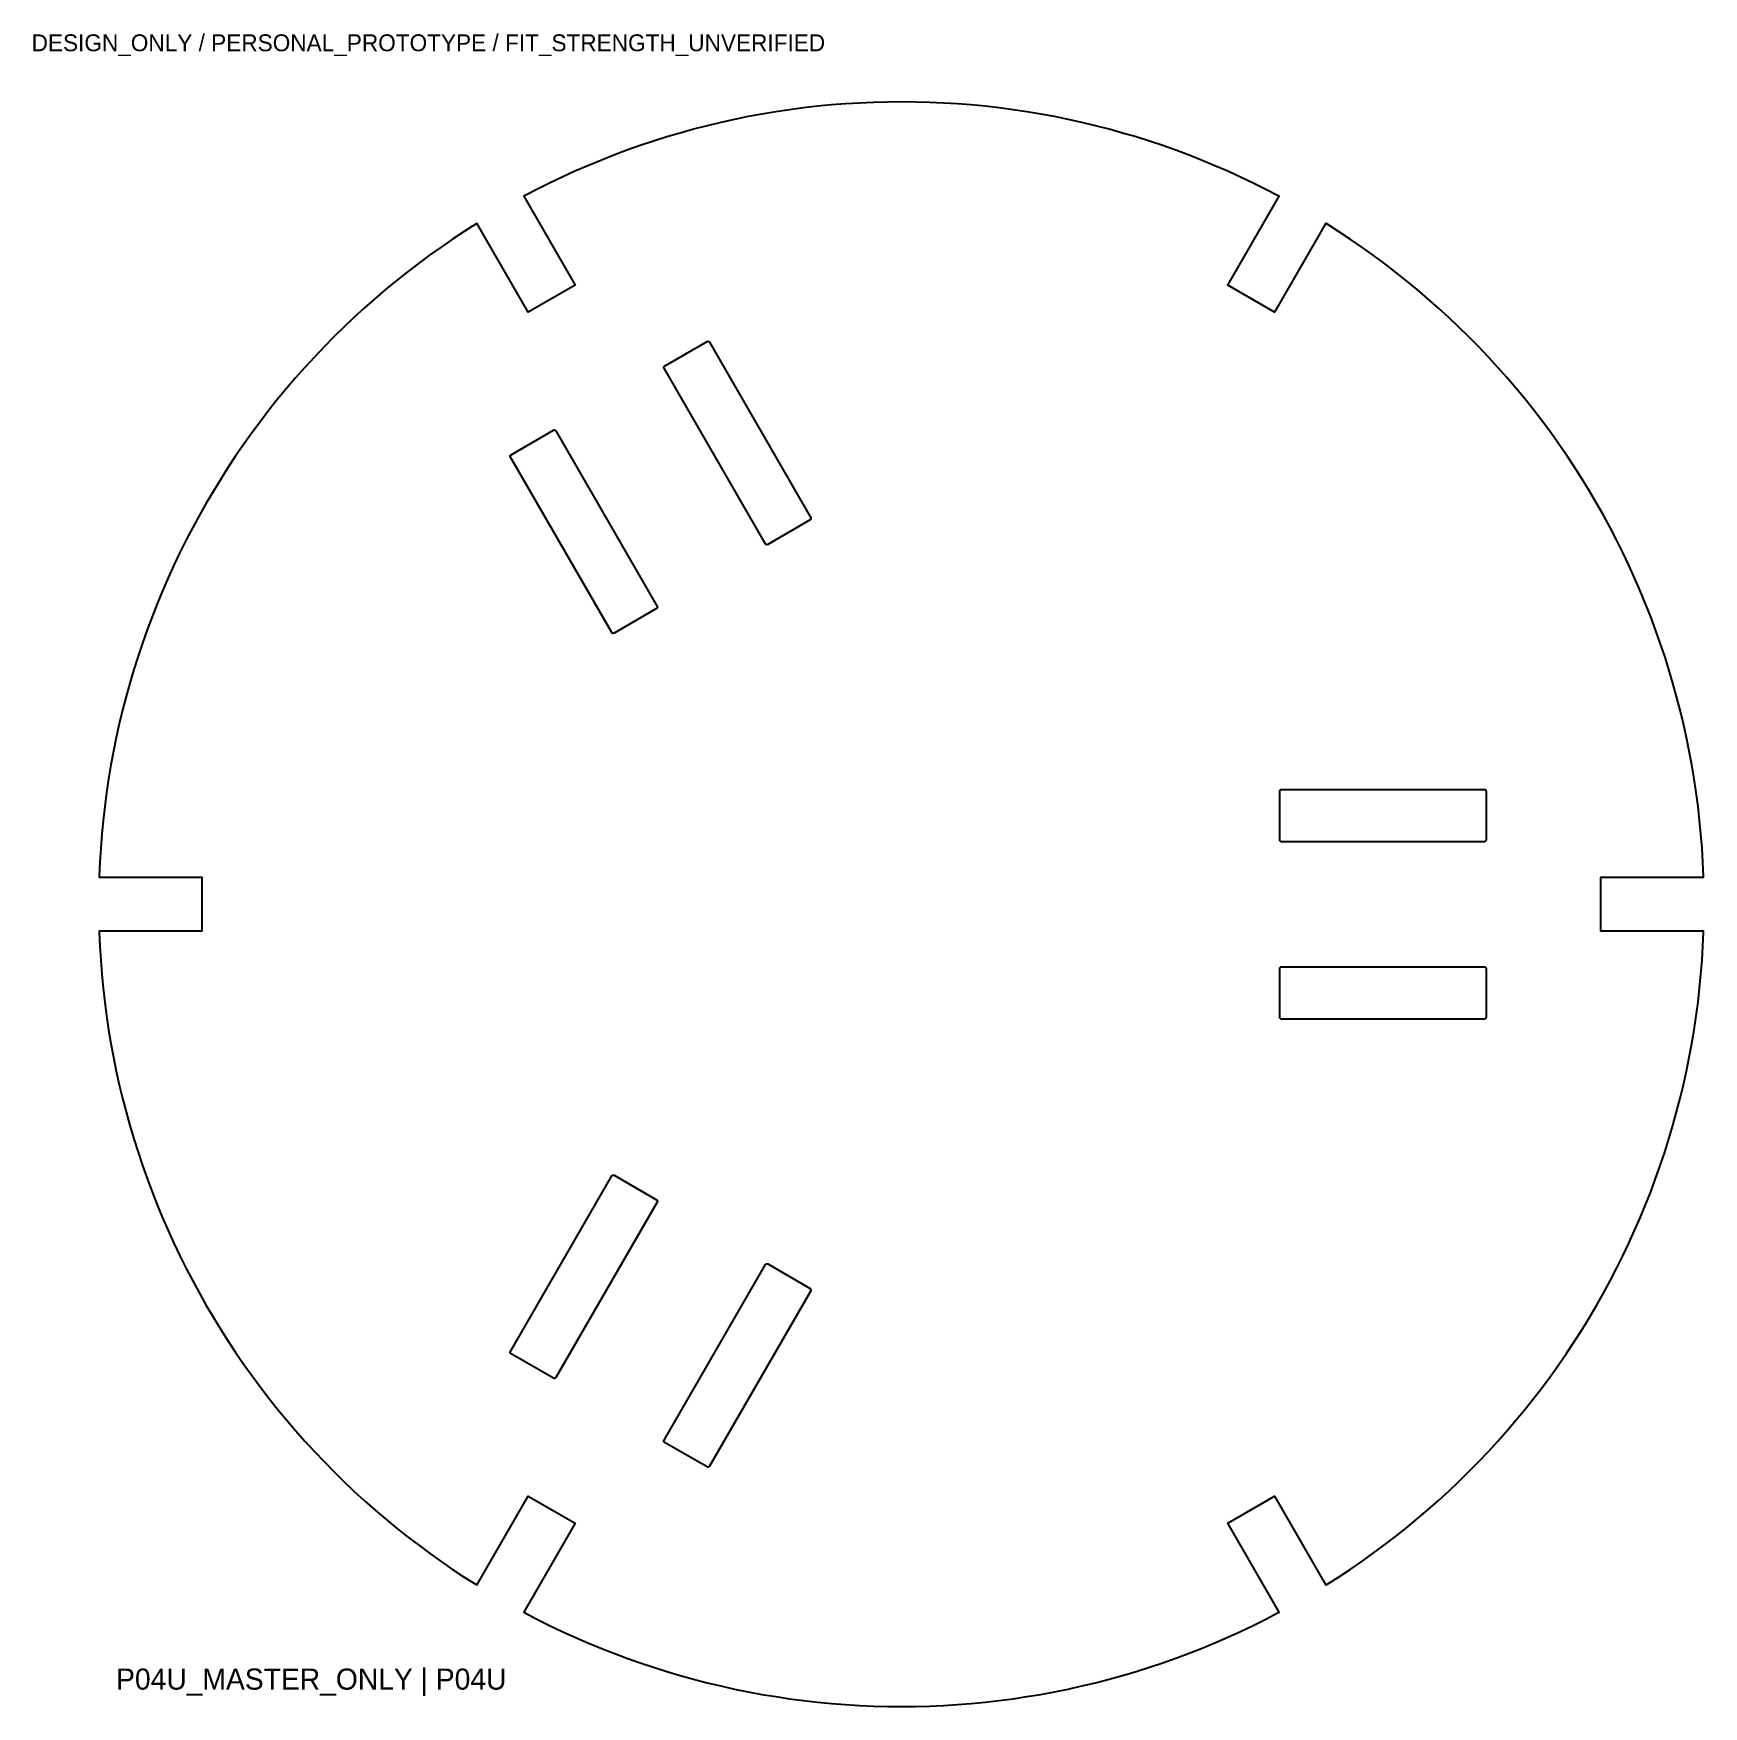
# Model space of a CAD drawing. Header units: millimetres. Extents: x 2 to 200, y 10 to 208.
import ezdxf

# ---------------------------------------------------------------- set-up
doc = ezdxf.new("R2010")
doc.units = ezdxf.units.MM
for name, color, linetype in [('ANNOTATION_NOT_CUT', 7, 'Continuous'), ('CUT_INNER', 3, 'Continuous'), ('CUT_OUTER', 1, 'Continuous')]:
    doc.layers.add(name, color=color, linetype=linetype)

msp = doc.modelspace()

# ---------------------------------------------------------------- linework, layer by layer
at = {"layer": 'CUT_INNER'}
for points in [[(94.248181, 150.697248), (94.249464, 150.658063), (94.243078, 150.619379), (94.229267, 150.582685), (94.208563, 150.549391), (94.181762, 150.520775), (94.149892, 150.497938), (89.126945, 147.597938), (89.091233, 147.581757), (89.05305, 147.572854), (89.013864, 147.571571), (88.975181, 147.577958), (88.938487, 147.591769), (88.905193, 147.612473), (88.876577, 147.639274), (88.85374, 147.671143), (76.85374, 168.455753), (76.837559, 168.491465), (76.828656, 168.529648), (76.827373, 168.568833), (76.83376, 168.607517), (76.847571, 168.644211), (76.868274, 168.677505), (76.895076, 168.706121), (76.926945, 168.728958), (81.949892, 171.628958), (81.985605, 171.645139), (82.023787, 171.654042), (82.062973, 171.655325), (82.101656, 171.648938), (82.13835, 171.635127), (82.171645, 171.614424), (82.20026, 171.587622), (82.223097, 171.555753), (94.223097, 150.771143), (94.239278, 150.735431)], [(76.061648, 140.197248), (76.062931, 140.158063), (76.056544, 140.119379), (76.042733, 140.082685), (76.02203, 140.049391), (75.995228, 140.020775), (75.963359, 139.997938), (70.940412, 137.097938), (70.904699, 137.081757), (70.866517, 137.072854), (70.827331, 137.071571), (70.788648, 137.077958), (70.751954, 137.091769), (70.718659, 137.112473), (70.690044, 137.139274), (70.667207, 137.171143), (58.667207, 157.955753), (58.651026, 157.991465), (58.642123, 158.029648), (58.64084, 158.068833), (58.647226, 158.107517), (58.661037, 158.144211), (58.681741, 158.177505), (58.708542, 158.206121), (58.740412, 158.228958), (63.763359, 161.128958), (63.799071, 161.145139), (63.837254, 161.154042), (63.87644, 161.155325), (63.915123, 161.148938), (63.951817, 161.135127), (63.985111, 161.114424), (64.013727, 161.087622), (64.036564, 161.055753), (76.036564, 140.271143), (76.052745, 140.235431)], [(149.906134, 112.403843), (149.868615, 112.415224), (149.834038, 112.433706), (149.803731, 112.458579), (149.778858, 112.488886), (149.760376, 112.523463), (149.748995, 112.560982), (149.745152, 112.6), (149.745152, 118.4), (149.748995, 118.439018), (149.760376, 118.476537), (149.778858, 118.511114), (149.803731, 118.541421), (149.834038, 118.566294), (149.868615, 118.584776), (149.906134, 118.596157), (149.945152, 118.6), (173.945152, 118.6), (173.98417, 118.596157), (174.021689, 118.584776), (174.056266, 118.566294), (174.086573, 118.541421), (174.111446, 118.511114), (174.129928, 118.476537), (174.141309, 118.439018), (174.145152, 118.4), (174.145152, 112.6), (174.141309, 112.560982), (174.129928, 112.523463), (174.111446, 112.488886), (174.086573, 112.458579), (174.056266, 112.433706), (174.021689, 112.415224), (173.98417, 112.403843), (173.945152, 112.4), (149.945152, 112.4)], [(149.868615, 91.415224), (149.834038, 91.433706), (149.803731, 91.458579), (149.778858, 91.488886), (149.760376, 91.523463), (149.748995, 91.560982), (149.745152, 91.6), (149.745152, 97.4), (149.748995, 97.439018), (149.760376, 97.476537), (149.778858, 97.511114), (149.803731, 97.541421), (149.834038, 97.566294), (149.868615, 97.584776), (149.906134, 97.596157), (149.945152, 97.6), (173.945152, 97.6), (173.98417, 97.596157), (174.021689, 97.584776), (174.056266, 97.566294), (174.086573, 97.541421), (174.111446, 97.511114), (174.129928, 97.476537), (174.141309, 97.439018), (174.145152, 97.4), (174.145152, 91.6), (174.141309, 91.560982), (174.129928, 91.523463), (174.111446, 91.488886), (174.086573, 91.458579), (174.056266, 91.433706), (174.021689, 91.415224), (173.98417, 91.403843), (173.945152, 91.4), (149.945152, 91.4), (149.906134, 91.403843)], [(70.718659, 72.887527), (70.751954, 72.908231), (70.788648, 72.922042), (70.827331, 72.928429), (70.866517, 72.927146), (70.904699, 72.918243), (70.940412, 72.902062), (75.963359, 70.002062), (75.995228, 69.979225), (76.02203, 69.950609), (76.042733, 69.917315), (76.056544, 69.880621), (76.062931, 69.841937), (76.061648, 69.802752), (76.052745, 69.764569), (76.036564, 69.728857), (64.036564, 48.944247), (64.013727, 48.912378), (63.985111, 48.885576), (63.951817, 48.864873), (63.915123, 48.851062), (63.87644, 48.844675), (63.837254, 48.845958), (63.799071, 48.854861), (63.763359, 48.871042), (58.740412, 51.771042), (58.708542, 51.793879), (58.681741, 51.822495), (58.661037, 51.855789), (58.647226, 51.892483), (58.64084, 51.931167), (58.642123, 51.970352), (58.651026, 52.008535), (58.667207, 52.044247), (70.667207, 72.828857), (70.690044, 72.860726)], [(88.905193, 62.387527), (88.938487, 62.408231), (88.975181, 62.422042), (89.013864, 62.428429), (89.05305, 62.427146), (89.091233, 62.418243), (89.126945, 62.402062), (94.149892, 59.502062), (94.181762, 59.479225), (94.208563, 59.450609), (94.229267, 59.417315), (94.243078, 59.380621), (94.249464, 59.341937), (94.248181, 59.302752), (94.239278, 59.264569), (94.223097, 59.228857), (82.223097, 38.444247), (82.20026, 38.412378), (82.171645, 38.385576), (82.13835, 38.364873), (82.101656, 38.351062), (82.062973, 38.344675), (82.023787, 38.345958), (81.985605, 38.354861), (81.949892, 38.371042), (76.926945, 41.271042), (76.895076, 41.293879), (76.868274, 41.322495), (76.847571, 41.355789), (76.83376, 41.392483), (76.827373, 41.431167), (76.828656, 41.470352), (76.837559, 41.508535), (76.85374, 41.544247), (88.85374, 62.328857), (88.876577, 62.360726)]]:
    msp.add_lwpolyline(points, close=True, dxfattribs=at)
at = {"layer": 'CUT_OUTER'}
msp.add_lwpolyline([(199.887281, 101.684548), (199.890304, 101.8), (187.745152, 101.8), (187.745152, 108.2), (199.890304, 108.2), (199.887281, 108.315452), (199.814958, 109.971916), (199.713737, 111.626865), (199.583648, 113.279796), (199.424732, 114.930204), (199.237036, 116.577588), (199.020619, 118.221445), (198.775544, 119.861274), (198.501889, 121.496577), (198.199734, 123.126855), (197.869174, 124.751611), (197.510308, 126.37035), (197.123246, 127.98258), (196.708105, 129.587809), (196.265013, 131.185549), (195.794104, 132.775312), (195.295521, 134.356614), (194.769417, 135.928975), (194.215951, 137.491914), (193.635293, 139.044955), (193.027618, 140.587626), (192.393113, 142.119457), (191.73197, 143.639981), (191.044392, 145.148735), (190.330586, 146.645259), (189.590772, 148.129097), (188.825173, 149.599798), (188.034024, 151.056914), (187.217565, 152.5), (186.376046, 153.928617), (185.509721, 155.34233), (184.618856, 156.740708), (183.703721, 158.123326), (182.764596, 159.489761), (181.801766, 160.839599), (180.815525, 162.172427), (179.806174, 163.48784), (178.774018, 164.785437), (177.719374, 166.064823), (176.642562, 167.325608), (175.54391, 168.567408), (174.423754, 169.789844), (173.282433, 170.992545), (172.120296, 172.175144), (170.937697, 173.337281), (169.734996, 174.478602), (168.51256, 175.598758), (167.27076, 176.69741), (166.009975, 177.774222), (164.730589, 178.828866), (163.432992, 179.861022), (162.117579, 180.870373), (160.784751, 181.856614), (159.434913, 182.819444), (158.068478, 183.758569), (156.68586, 184.673704), (155.287482, 185.564569), (155.189009, 185.624913), (149.116433, 175.106903), (143.573871, 178.306903), (149.646447, 188.824913), (149.54495, 188.880021), (148.074249, 189.64562), (146.590411, 190.385434), (145.093887, 191.09924), (143.585133, 191.786818), (142.064609, 192.447961), (140.532778, 193.082466), (138.990107, 193.690141), (137.437066, 194.270799), (135.874127, 194.824265), (134.301766, 195.350369), (132.720464, 195.848952), (131.130701, 196.319861), (129.532961, 196.762953), (127.927732, 197.178094), (126.315502, 197.565156), (124.696763, 197.924022), (123.072007, 198.254582), (121.441729, 198.556737), (119.806426, 198.830392), (118.166597, 199.075467), (116.52274, 199.291884), (114.875356, 199.47958), (113.224948, 199.638496), (111.572017, 199.768585), (109.917068, 199.869806), (108.260604, 199.942129), (106.603131, 199.985531), (104.945152, 200), (103.287173, 199.985531), (101.6297, 199.942129), (99.973236, 199.869806), (98.318287, 199.768585), (96.665356, 199.638496), (95.014948, 199.47958), (93.367564, 199.291884), (91.723707, 199.075467), (90.083878, 198.830392), (88.448575, 198.556737), (86.818297, 198.254582), (85.193541, 197.924022), (83.574802, 197.565156), (81.962572, 197.178094), (80.357343, 196.762953), (78.759603, 196.319861), (77.16984, 195.848952), (75.588538, 195.350369), (74.016177, 194.824265), (72.453238, 194.270799), (70.900197, 193.690141), (69.357526, 193.082466), (67.825695, 192.447961), (66.305171, 191.786818), (64.796417, 191.09924), (63.299893, 190.385434), (61.816055, 189.64562), (60.345354, 188.880021), (60.243857, 188.824913), (66.316433, 178.306903), (60.773871, 175.106903), (54.701295, 185.624913), (54.602822, 185.564569), (53.204444, 184.673704), (51.821826, 183.758569), (50.455391, 182.819444), (49.105553, 181.856614), (47.772725, 180.870373), (46.457312, 179.861022), (45.159715, 178.828866), (43.880329, 177.774222), (42.619544, 176.69741), (41.377744, 175.598758), (40.155308, 174.478602), (38.952607, 173.337281), (37.770008, 172.175144), (36.607871, 170.992545), (35.46655, 169.789844), (34.346394, 168.567408), (33.247742, 167.325608), (32.17093, 166.064823), (31.116286, 164.785437), (30.08413, 163.48784), (29.074779, 162.172427), (28.088538, 160.839599), (27.125708, 159.489761), (26.186583, 158.123326), (25.271448, 156.740708), (24.380583, 155.34233), (23.514258, 153.928617), (22.672739, 152.5), (21.85628, 151.056914), (21.065131, 149.599798), (20.299532, 148.129097), (19.559718, 146.645259), (18.845912, 145.148735), (18.158334, 143.639981), (17.497191, 142.119457), (16.862686, 140.587626), (16.255011, 139.044955), (15.674353, 137.491914), (15.120887, 135.928975), (14.594783, 134.356614), (14.0962, 132.775312), (13.625291, 131.185549), (13.182199, 129.587809), (12.767058, 127.98258), (12.379996, 126.37035), (12.02113, 124.751611), (11.69057, 123.126855), (11.388415, 121.496577), (11.11476, 119.861274), (10.869685, 118.221445), (10.653268, 116.577588), (10.465572, 114.930204), (10.306656, 113.279796), (10.176567, 111.626865), (10.075346, 109.971916), (10.003023, 108.315452), (10, 108.2), (22.145152, 108.2), (22.145152, 101.8), (10, 101.8), (10.003023, 101.684548), (10.075346, 100.028084), (10.176567, 98.373135), (10.306656, 96.720204), (10.465572, 95.069796), (10.653268, 93.422412), (10.869685, 91.778555), (11.11476, 90.138726), (11.388415, 88.503423), (11.69057, 86.873145), (12.02113, 85.248389), (12.379996, 83.62965), (12.767058, 82.01742), (13.182199, 80.412191), (13.625291, 78.814451), (14.0962, 77.224688), (14.594783, 75.643386), (15.120887, 74.071025), (15.674353, 72.508086), (16.255011, 70.955045), (16.862686, 69.412374), (17.497191, 67.880543), (18.158334, 66.360019), (18.845912, 64.851265), (19.559718, 63.354741), (20.299532, 61.870903), (21.065131, 60.400202), (21.85628, 58.943086), (22.672739, 57.5), (23.514258, 56.071383), (24.380583, 54.65767), (25.271448, 53.259292), (26.186583, 51.876674), (27.125708, 50.510239), (28.088538, 49.160401), (29.074779, 47.827573), (30.08413, 46.51216), (31.116286, 45.214563), (32.17093, 43.935177), (33.247742, 42.674392), (34.346394, 41.432592), (35.46655, 40.210156), (36.607871, 39.007455), (37.770008, 37.824856), (38.952607, 36.662719), (40.155308, 35.521398), (41.377744, 34.401242), (42.619544, 33.30259), (43.880329, 32.225778), (45.159715, 31.171134), (46.457312, 30.138978), (47.772725, 29.129627), (49.105553, 28.143386), (50.455391, 27.180556), (51.821826, 26.241431), (53.204444, 25.326296), (54.602822, 24.435431), (54.701295, 24.375087), (60.773871, 34.893097), (66.316433, 31.693097), (60.243857, 21.175087), (60.345354, 21.119979), (61.816055, 20.35438), (63.299893, 19.614566), (64.796417, 18.90076), (66.305171, 18.213182), (67.825695, 17.552039), (69.357526, 16.917534), (70.900197, 16.309859), (72.453238, 15.729201), (74.016177, 15.175735), (75.588538, 14.649631), (77.16984, 14.151048), (78.759603, 13.680139), (80.357343, 13.237047), (81.962572, 12.821906), (83.574802, 12.434844), (85.193541, 12.075978), (86.818297, 11.745418), (88.448575, 11.443263), (90.083878, 11.169608), (91.723707, 10.924533), (93.367564, 10.708116), (95.014948, 10.52042), (96.665356, 10.361504), (98.318287, 10.231415), (99.973236, 10.130194), (101.6297, 10.057871), (103.287173, 10.014469), (104.945152, 10), (106.603131, 10.014469), (108.260604, 10.057871), (109.917068, 10.130194), (111.572017, 10.231415), (113.224948, 10.361504), (114.875356, 10.52042), (116.52274, 10.708116), (118.166597, 10.924533), (119.806426, 11.169608), (121.441729, 11.443263), (123.072007, 11.745418), (124.696763, 12.075978), (126.315502, 12.434844), (127.927732, 12.821906), (129.532961, 13.237047), (131.130701, 13.680139), (132.720464, 14.151048), (134.301766, 14.649631), (135.874127, 15.175735), (137.437066, 15.729201), (138.990107, 16.309859), (140.532778, 16.917534), (142.064609, 17.552039), (143.585133, 18.213182), (145.093887, 18.90076), (146.590411, 19.614566), (148.074249, 20.35438), (149.54495, 21.119979), (149.646447, 21.175087), (143.573871, 31.693097), (149.116433, 34.893097), (155.189009, 24.375087), (155.287482, 24.435431), (156.68586, 25.326296), (158.068478, 26.241431), (159.434913, 27.180556), (160.784751, 28.143386), (162.117579, 29.129627), (163.432992, 30.138978), (164.730589, 31.171134), (166.009975, 32.225778), (167.27076, 33.30259), (168.51256, 34.401242), (169.734996, 35.521398), (170.937697, 36.662719), (172.120296, 37.824856), (173.282433, 39.007455), (174.423754, 40.210156), (175.54391, 41.432592), (176.642562, 42.674392), (177.719374, 43.935177), (178.774018, 45.214563), (179.806174, 46.51216), (180.815525, 47.827573), (181.801766, 49.160401), (182.764596, 50.510239), (183.703721, 51.876674), (184.618856, 53.259292), (185.509721, 54.65767), (186.376046, 56.071383), (187.217565, 57.5), (188.034024, 58.943086), (188.825173, 60.400202), (189.590772, 61.870903), (190.330586, 63.354741), (191.044392, 64.851265), (191.73197, 66.360019), (192.393113, 67.880543), (193.027618, 69.412374), (193.635293, 70.955045), (194.215951, 72.508086), (194.769417, 74.071025), (195.295521, 75.643386), (195.794104, 77.224688), (196.265013, 78.814451), (196.708105, 80.412191), (197.123246, 82.01742), (197.510308, 83.62965), (197.869174, 85.248389), (198.199734, 86.873145), (198.501889, 88.503423), (198.775544, 90.138726), (199.020619, 91.778555), (199.237036, 93.422412), (199.424732, 95.069796), (199.583648, 96.720204), (199.713737, 98.373135), (199.814958, 100.028084)], close=True, dxfattribs=at)

# ---------------------------------------------------------------- texts
at = {"layer": 'ANNOTATION_NOT_CUT'}
for s, height, p in [('DESIGN_ONLY / PERSONAL_PROTOTYPE / FIT_STRENGTH_UNVERIFIED', 2, (2, 206)), ('P04U_MASTER_ONLY | P04U', 2.5, (12, 12))]:
    msp.add_text(s, height=height, dxfattribs=at).set_placement(p)

doc.saveas('drawing.dxf')
